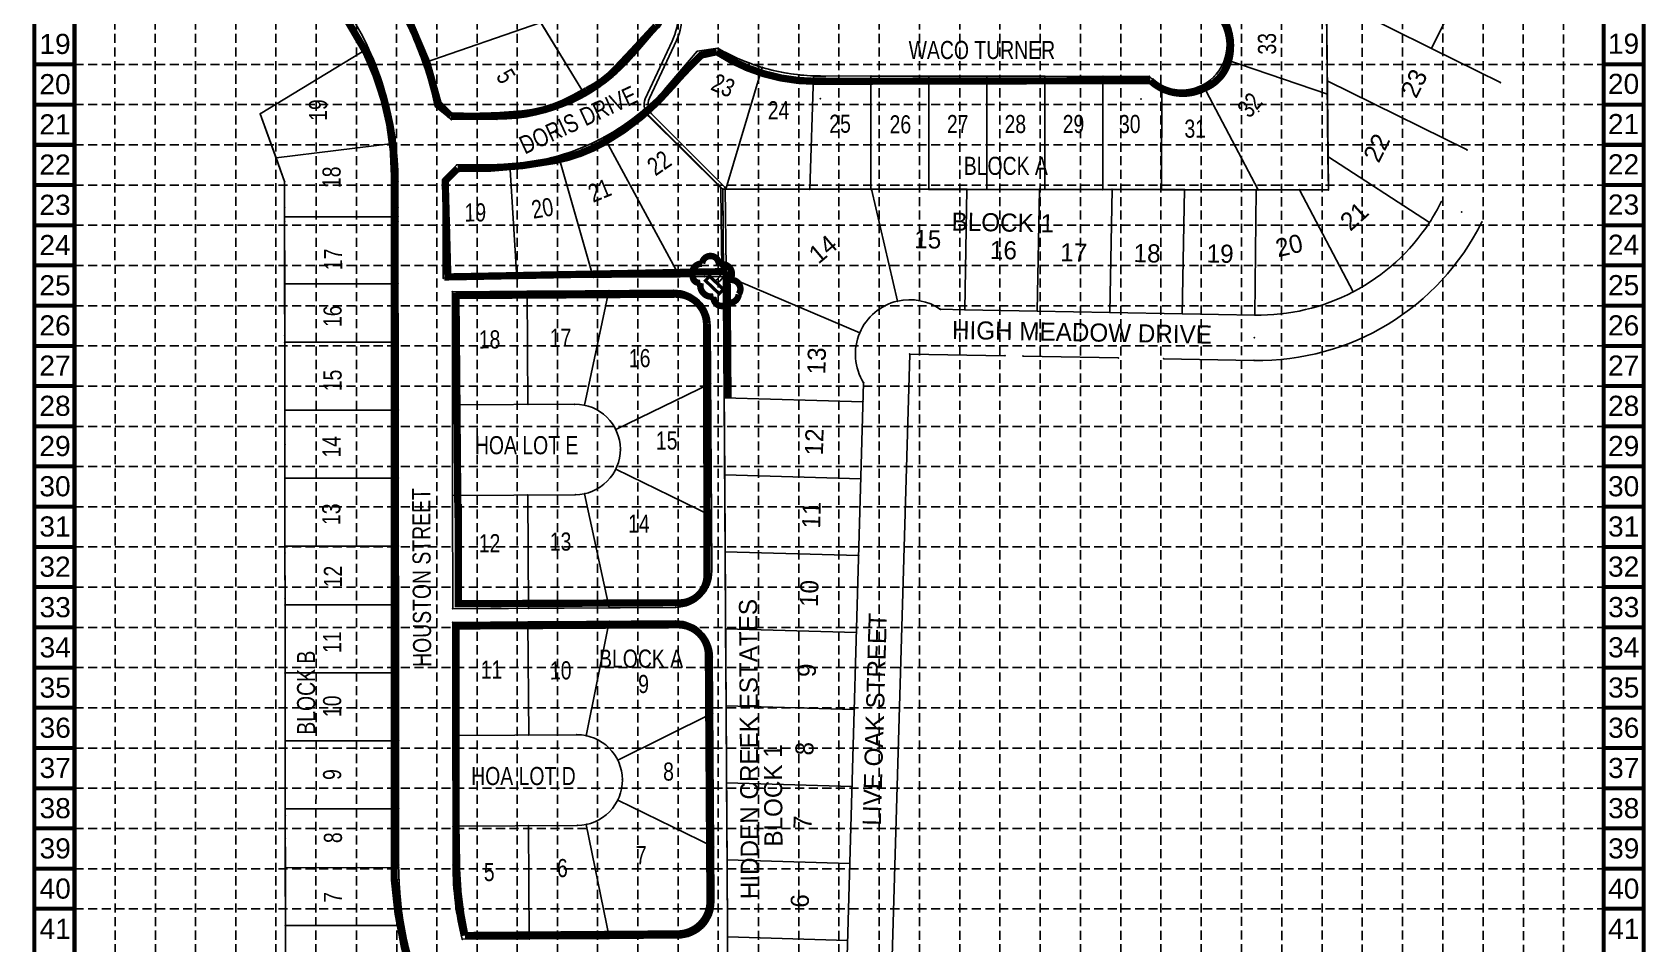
# Model space of a CAD drawing. Header units: inches. Extents: x 5340 to 7120, y 1827 to 4672.
# Drawn here: x 5340 to 7120, y 2812 to 3818 of the extents above; entities that cross this region are included whole.
import ezdxf
from ezdxf.enums import TextEntityAlignment as Align

# ---------------------------------------------------------------- set-up
doc = ezdxf.new("R2010")
doc.units = ezdxf.units.IN
doc.header["$LTSCALE"] = 100
doc.header["$MEASUREMENT"] = 0
for name, pattern in [('DASHED', [0.75, 0.5, -0.25]), ('DIMENSION_LINE', [200, 100, 100]), ('DOTS', [0.1901, 0.0001, -0.19]), ('HIDDEN', [0.375, 0.25, -0.125]), ('LONG_DASH_DOT', [0.98, 0.8, -0.089, 0.002, -0.089])]:
    doc.linetypes.add(name, pattern=pattern)
for name, color, linetype in [('BASE', 7, 'Continuous'), ('BOUNDARY', 14, 'Continuous'), ('EROSION BLANKETS', 94, 'Continuous'), ('GRID', 254, 'DASHED'), ('HIDDEN_CREEK', 14, 'Continuous'), ('INLET PROTECTION', 5, 'Continuous'), ('LEGEND', 7, 'Continuous'), ('PHASE_I', 9, 'Continuous'), ('PHASE_I_ALLEYS', 14, 'Continuous'), ('PHASE_I_LOTS', 14, 'Continuous'), ('PHASE_I_STREETS', 14, 'DIMENSION_LINE'), ('PHASE_I_TEXT', 14, 'Continuous'), ('PROP_STM_SEW', 14, 'Continuous'), ('STORM SEWER', 250, 'Continuous'), ('STREET_NAMES', 14, 'LONG_DASH_DOT'), ('WASTERWATER_ES', 3, 'DOTS')]:
    doc.layers.add(name, color=color, linetype=linetype)
doc.styles.get("Standard").update_dxf_attribs({"font": 'ARIAL.TTF'})
doc.styles.add('symbol', font='symbol.shx')
doc.styles.add('TMODELF', font='tmodelf')
doc.styles.add('VELVETHH', font='velvethh')
doc.styles.add('VL_0060_1.5', font='velvetnl')

# ---------------------------------------------------------------- blocks, each defined once
blk = doc.blocks.new('inlet protection')
at = {"layer": 'LEGEND', "color": 170, "ltscale": 100, "const_width": 9.48}
blk.add_lwpolyline([(38, 58.5, 0.520567), (38, 58.5, 0.765195), (16.6, 47.7, 0.417879), (16.5, 28.3, 0.6649), (41, 24.6, 0.744833), (68.6, 22.2, 0.975642), (85.8, 40, 0.520567), (81.5, 61.5, 0.520567), (65.8, 60, 0.540264), (38, 58.5)], format="xyb", close=True, dxfattribs=at)

msp = doc.modelspace()

# ---------------------------------------------------------------- linework, layer by layer
at = {"layer": 'BASE', "const_width": 4.44}
for points in [[(7117.3, 1829.3), (7117.3, 4670.3), (5341.7, 4670.3), (5341.7, 1829.3)], [(7073, 1873.7), (7073, 4625.9), (5386.1, 4625.9), (5386.1, 1873.7)]]:
    msp.add_lwpolyline(points, close=True, dxfattribs=at)
for points in [[(5386.1, 3782.5), (5341.7, 3782.5)], [(7117.3, 3782.5), (7073, 3782.5)], [(5386.1, 3738.1), (5341.7, 3738.1)], [(7117.3, 3738.1), (7073, 3738.1)], [(5386.1, 3693.7), (5341.7, 3693.7)], [(7117.3, 3693.7), (7073, 3693.7)], [(5386.1, 3649.3), (5341.7, 3649.3)], [(7117.3, 3649.3), (7073, 3649.3)], [(5386.1, 3604.9), (5341.7, 3604.9)], [(7117.3, 3604.9), (7073, 3604.9)], [(5386.1, 3560.5), (5341.7, 3560.5)], [(7117.3, 3560.5), (7073, 3560.5)], [(5386.1, 3516.1), (5341.7, 3516.1)], [(7117.3, 3516.1), (7073, 3516.1)], [(5386.1, 3471.7), (5341.7, 3471.7)], [(7117.3, 3471.7), (7073, 3471.7)], [(5386.1, 3427.3), (5341.7, 3427.3)], [(7117.3, 3427.3), (7073, 3427.3)], [(5386.1, 3382.9), (5341.7, 3382.9)], [(7117.3, 3382.9), (7073, 3382.9)], [(5386.1, 3338.6), (5341.7, 3338.6)], [(7117.3, 3338.6), (7073, 3338.6)], [(5386.1, 3294.2), (5341.7, 3294.2)], [(7117.3, 3294.2), (7073, 3294.2)], [(5386.1, 3249.8), (5341.7, 3249.8)], [(7117.3, 3249.8), (7073, 3249.8)], [(5386.1, 3205.4), (5341.7, 3205.4)], [(7117.3, 3205.4), (7073, 3205.4)], [(5386.1, 3161), (5341.7, 3161)], [(7117.3, 3161), (7073, 3161)], [(5386.1, 3116.6), (5341.7, 3116.6)], [(7117.3, 3116.6), (7073, 3116.6)], [(5386.1, 3072.2), (5341.7, 3072.2)], [(7117.3, 3072.2), (7073, 3072.2)], [(5386.1, 3027.8), (5341.7, 3027.8)], [(7117.3, 3027.8), (7073, 3027.8)], [(5386.1, 2983.4), (5341.7, 2983.4)], [(7117.3, 2983.4), (7073, 2983.4)], [(5386.1, 2939), (5341.7, 2939)], [(7117.3, 2939), (7073, 2939)], [(5386.1, 2894.6), (5341.7, 2894.6)], [(7117.3, 2894.6), (7073, 2894.6)], [(5386.1, 2850.3), (5341.7, 2850.3)], [(7117.3, 2850.3), (7073, 2850.3)]]:
    msp.add_lwpolyline(points, dxfattribs=at)
at = {"layer": 'BOUNDARY', "color": 7, "linetype": 'Continuous'}
for p, q in [((6764.2, 4152.8), (6769.4, 3643.9)), ((5619.3, 2366.9), (5617.9, 3653.2)), ((6769.4, 3643.9), (6101.5, 3644.9)), ((6101.5, 3644.9), (6109.6, 2365.1))]:
    msp.add_line(p, q, dxfattribs=at)
at = {"layer": 'EROSION BLANKETS', "const_width": 8, "flags": 128}
for points in [[(5894.3, 4071.2), (6004.4, 3890.7), (6018.7, 3867.7), (6031, 3850.7), (6031, 3831, -0.258825), (6027.6, 3824.8), (6000.9, 3795.9), (5983.1, 3777, -0.091416), (5951.3, 3753.7), (5936.5, 3745.5, -0.102836), (5879.3, 3727.9, -0.033002), (5801.3, 3725.6), (5787.6, 3739), (5774.9, 3784.7), (5752.4, 3837.6), (5721.9, 3889.7), (5689.5, 3943.3), (5693, 3945.4)], [(6647, 3841.4), (6653.9, 3832.9, -0.194774), (6659.3, 3786.1, -0.236235), (6632.4, 3756.1, -0.315495), (6573.2, 3764.6), (6204.2, 3763.8, -0.14766), (6094.7, 3796.5), (6077.7, 3792.8), (6065.5, 3780.6, 0.021624), (6046.5, 3759.9, -0.08856), (5970.5, 3696.5, -0.08173), (5916.3, 3676.4, -0.054848), (5808.8, 3667.5), (5795.1, 3653.8), (5798, 3547.9), (6106.2, 3553.8)], [(5812.1, 2559.8), (5799.2, 2557.2), (5784, 2557.7), (5773, 2561.5), (5767, 2564.4), (5759.7, 2569.6), (5753.6, 2575), (5748.3, 2582.4), (5742.1, 2596), (5740, 2606.7), (5740.5, 2617.5), (5743.1, 2630.3), (5750.6, 2643.4), (5761.6, 2654.4), (5772.4, 2660.9), (5789.2, 2668.1), (5796.2, 2684.8), (5788, 2701.3, -0.098612), (5738.8, 2883.3), (5738.8, 3005.1), (5738.9, 3659.7, 0.11326), (5707.3, 3796.8, 0.732634)], [(5806.6, 3527.3), (6049.4, 3528.8, -0.40464), (6083.4, 3496.4), (6083.9, 3218.5, -0.429325), (6051.9, 3188.1), (5809.5, 3187.1), (5809.5, 3297.1)], [(5807.1, 2940.2), (5807.9, 2892.2, 0.046307), (5816.8, 2820.8), (6051.6, 2822.6, 0.412429), (6087.2, 2858.5), (6085.4, 3130.7, 0.413659), (6051.9, 3163.8), (5807.2, 3162.5), (5807.1, 2940.2)]]:
    msp.add_lwpolyline(points, format="xyb", dxfattribs=at)
for points in [[(5707.6, 3796), (5638.9, 3913.2)], [(6106.1, 3554.2), (6107.1, 3414.8)], [(5807, 3530.6), (5809, 3294.9), (5809, 3281.7)]]:
    msp.add_lwpolyline(points, dxfattribs=at)
at = {"layer": 'GRID', "color": 253, "linetype": 'HIDDEN', "ltscale": 0.4}
for p, q in [((5430.9, 2051.2), (5430.7, 4624.2)), ((5475.5, 2051.2), (5474.9, 4624.2)), ((5519.8, 2051.2), (5519.3, 4624.1)), ((5564.4, 2051.2), (5563.7, 4624)), ((5608.4, 2051.2), (5608.2, 4624.3)), ((5652.5, 2051.2), (5652.6, 4624.3)), ((5697.2, 2051.2), (5697, 4624.1)), ((5741.8, 2051.2), (5741.3, 4624.1)), ((5785.8, 2051.2), (5785.8, 4624.1)), ((5830.3, 2051.2), (5830.3, 4624.1)), ((5874.4, 2051.2), (5874.5, 4624.1)), ((5918.8, 2051.2), (5919.1, 4624)), ((5963.2, 2051.2), (5963.2, 4625.9)), ((6007.6, 2051.1), (6007.6, 4625.9)), ((6052, 2051.1), (6052, 4625.9)), ((6096.4, 2051.1), (6096.4, 4625.9)), ((6140.8, 2051.1), (6140.8, 4625.9)), ((6185.1, 2051.1), (6185.1, 4625.9)), ((6229.5, 2051.1), (6229.5, 4625.9)), ((6273.9, 2051.1), (6273.9, 4625.9)), ((6318.3, 2051.1), (6318.3, 4625.9)), ((6362.7, 2051.1), (6362.7, 4625.9)), ((6407.1, 2051.1), (6407.1, 4625.9)), ((6451.5, 2051.1), (6451.5, 4625.9)), ((6495.9, 2051.1), (6495.9, 4625.9)), ((6540.3, 2051.1), (6540.3, 4625.9)), ((6584.7, 2051.1), (6584.7, 4625.9)), ((6629.3, 2051.2), (6629.1, 4625.9)), ((6673.6, 2051.4), (6673.4, 4625.9)), ((6718, 2050.8), (6717.8, 4625.9)), ((6762.8, 2051.3), (6762.4, 4626.9)), ((6806.9, 2050.8), (6806.8, 4626.9)), ((6851.3, 2051.3), (6851.2, 4626.9)), ((6895.8, 2051.5), (6895.6, 4626.9)), ((6940.1, 2051.1), (6940, 4626.9)), ((6984.6, 2050.5), (6984.4, 4626.9)), ((7029, 2050.6), (7028.8, 4626.9)), ((5386.1, 3782.5), (7073, 3782.5)), ((5386.1, 3738.1), (7073, 3738.1)), ((5386.1, 3693.7), (7073, 3693.7)), ((5386.1, 3649.3), (7073, 3649.3)), ((5386.1, 3604.9), (7073, 3604.9)), ((5386.1, 3560.5), (7073, 3560.5)), ((5386.1, 3516.1), (7073, 3516.1)), ((5386.1, 3471.7), (7073, 3471.7)), ((5386.1, 3427.3), (7073, 3427.3)), ((5386.1, 3382.9), (7073, 3382.9)), ((5386.1, 3338.6), (7073, 3338.6)), ((5386.1, 3294.2), (7073, 3294.2)), ((5386.1, 3249.8), (7073, 3249.8)), ((5386.1, 3205.4), (7073, 3205.4)), ((5386.1, 3161), (7073, 3161)), ((5386.1, 3116.6), (7073, 3116.6)), ((5386.1, 3072.2), (7073, 3072.2)), ((5386.1, 3027.8), (7073, 3027.8)), ((5386.1, 2983.4), (7073, 2983.4)), ((5386.1, 2939), (7073, 2939)), ((5386.1, 2894.6), (7073, 2894.6)), ((5386.1, 2850.3), (7073, 2850.3))]:
    msp.add_line(p, q, dxfattribs=at)
at = {"layer": 'HIDDEN_CREEK', "color": 253, "linetype": 'Continuous'}
for p, q in [((6945.1, 3925.3), (6883.1, 3800.2)), ((6883.1, 3800.2), (6791.2, 3845.7)), ((6883.1, 3800.2), (6959.2, 3762.4)), ((6768.2, 3764.5), (6922.4, 3688.1)), ((6769, 3680.7), (6880.9, 3607.8)), ((6294, 3521.1), (6265.3, 3644.7)), ((6368.3, 3511.6), (6370.7, 3644.6)), ((6448.3, 3510.1), (6450.7, 3644.5)), ((6528.3, 3508.7), (6530.8, 3644.4)), ((6608.2, 3507.2), (6610.8, 3644.3)), ((6689.8, 3644.2), (6688.2, 3505.7)), ((6737.7, 3644.1), (6796.7, 3531.4)), ((6252.4, 3486.1), (6102.1, 3550)), ((6341.7, 3512.1), (6368.3, 3511.6)), ((6368.3, 3511.6), (6448.3, 3510.1)), ((6448.3, 3510.1), (6528.3, 3508.7)), ((6528.3, 3508.7), (6608.2, 3507.2)), ((6608.2, 3507.2), (6688.2, 3505.7)), ((6307.6, 3462.7), (6285.2, 2688.1)), ((6307.6, 3462.7), (6412.6, 3460.8)), ((6432.6, 3460.4), (6537.6, 3458.5)), ((6587.6, 3457.6), (6687.3, 3455.7)), ((6235.3, 2689.5), (6256.7, 3431)), ((6256.1, 3410.1), (6102.9, 3414.5)), ((6253.6, 3325.1), (6103.5, 3329.5)), ((6251.2, 3240.2), (6104, 3244.4)), ((6248.7, 3155.2), (6104.5, 3159.4)), ((6246.3, 3070.2), (6105.1, 3074.3)), ((6243.8, 2985.3), (6105.6, 2989.3)), ((6241.3, 2900.3), (6106.2, 2904.2)), ((6238.9, 2815.3), (6106.7, 2819.2))]:
    msp.add_line(p, q, dxfattribs=at)
at = {"layer": 'HIDDEN_CREEK', "color": 7, "linetype": 'Continuous'}
for p, q in [((6768.2, 3764.5), (6767.2, 3857.6)), ((6769, 3680.7), (6768.2, 3764.5)), ((6769.4, 3644.1), (6769, 3680.7)), ((6101.5, 3644.9), (6265.3, 3644.7)), ((6102.1, 3550), (6101.5, 3644.9)), ((6265.3, 3644.7), (6370.7, 3644.6)), ((6370.7, 3644.6), (6450.7, 3644.5)), ((6450.7, 3644.5), (6530.8, 3644.4)), ((6530.8, 3644.4), (6610.8, 3644.3)), ((6610.8, 3644.3), (6689.8, 3644.2)), ((6689.8, 3644.2), (6737.7, 3644.1)), ((6737.7, 3644.1), (6769.4, 3644.1)), ((6102.1, 3550), (6102.9, 3414.5)), ((6102.9, 3414.5), (6103.5, 3329.5)), ((6103.5, 3329.5), (6104, 3244.4)), ((6104, 3244.4), (6104.5, 3159.4)), ((6104.5, 3159.4), (6105.1, 3074.3)), ((6105.1, 3074.3), (6105.6, 2989.3)), ((6105.6, 2989.3), (6106.2, 2904.2)), ((6106.2, 2904.2), (6106.7, 2819.2)), ((6106.7, 2819.2), (6107.2, 2734.1))]:
    msp.add_line(p, q, dxfattribs=at)
at = {"layer": 'HIDDEN_CREEK', "color": 253, "linetype": 'Continuous'}
for centre, radius, start, end in [((6692.4, 3730.7), 225, 326.9056, 333.6328), ((6692.4, 3730.7), 275, 268.9477, 333.6329), ((6692.4, 3730.7), 225, 297.6364, 326.9056), ((6692.4, 3730.7), 225, 268.9477, 297.6364), ((6307.6, 3462.7), 60, 103.0889, 157.0138), ((6307.6, 3462.7), 60, 55.3902, 103.0889), ((6307.6, 3462.7), 60, 157.0138, 211.9031)]:
    msp.add_arc(centre, radius, start, end, dxfattribs=at)
for p in [(6883.1, 3800.2), (6959.2, 3762.4), (6922.4, 3688.1), (6894, 3630.8), (6916.4, 3619.7), (6880.9, 3607.8), (6938.8, 3608.5), (6796.7, 3531.4), (6294, 3521.1), (6341.7, 3512.1), (6368.3, 3511.6), (6448.3, 3510.1), (6528.3, 3508.7), (6608.2, 3507.2), (6688.2, 3505.7), (6252.4, 3486.1), (6563.3, 3483), (6687.8, 3480.7), (6307.6, 3462.7), (6412.6, 3460.8), (6412.6, 3460.8), (6432.6, 3460.4), (6537.6, 3458.5), (6587.6, 3457.6), (6687.3, 3455.7), (6256.7, 3431), (6256.1, 3410.1), (6253.6, 3325.1), (6251.2, 3240.2), (6248.7, 3155.2), (6246.3, 3070.2), (6243.8, 2985.3), (6241.3, 2900.3), (6238.9, 2815.3)]:
    msp.add_point(p, dxfattribs=at)
at = {"layer": 'HIDDEN_CREEK', "color": 7, "linetype": 'Continuous'}
for p in [(6768.2, 3764.5), (6692.4, 3730.7), (6769, 3680.7), (6101.5, 3644.9), (6265.3, 3644.7), (6370.7, 3644.6), (6450.7, 3644.5), (6530.8, 3644.4), (6610.8, 3644.3), (6689.8, 3644.2), (6737.7, 3644.1), (6769.4, 3644.1), (6102.1, 3550), (6102.9, 3414.5), (6103.5, 3329.5), (6104, 3244.4), (6104.5, 3159.4), (6105.1, 3074.3), (6105.6, 2989.3), (6106.2, 2904.2), (6106.7, 2819.2)]:
    msp.add_point(p, dxfattribs=at)
at = {"layer": 'INLET PROTECTION', "color": 7, "const_width": 3.6}
msp.add_lwpolyline([(6082.2, 3543.8), (6086.8, 3548.6), (6101.9, 3534.2), (6097.3, 3529.4)], close=True, dxfattribs=at)
at = {"layer": 'PHASE_I', "color": 7, "linetype": 'Continuous'}
for p, q in [((6764.2, 4152.8), (6769.4, 3643.9)), ((5591.1, 3728), (5710.2, 3800.5)), ((5617.9, 3653.2), (5591.1, 3728)), ((5619.3, 2366.9), (5617.9, 3653.2)), ((6769.4, 3643.9), (6101.5, 3644.9)), ((6101.5, 3644.9), (6109.6, 2365.1))]:
    msp.add_line(p, q, dxfattribs=at)
msp.add_arc((5392.9, 3652.9), 350, 24.9411, 31.316, dxfattribs=at)
for p in [(5710.2, 3800.5), (5591.1, 3728), (5617.9, 3653.2), (6101.5, 3644.9), (6769.4, 3643.9)]:
    msp.add_point(p, dxfattribs=at)
at = {"layer": 'PHASE_I_ALLEYS', "color": 7, "linetype": 'Continuous'}
for p, q in [((5791.4, 4008.1), (5949.7, 3747.8)), ((6102.1, 3548.4), (5793, 3546.5)), ((6109, 2415.1), (6102.1, 3548.4)), ((5803, 3531.5), (6047.2, 3533.1)), ((6087.4, 3493.3), (6089.1, 3223.4)), ((6049.4, 3183.1), (5803.4, 3181.5)), ((5803.4, 3166.5), (6049.5, 3168.1)), ((6089.7, 3128.4), (6091.4, 2858.4)), ((6051.7, 2818.1), (5813.9, 2816.6))]:
    msp.add_line(p, q, dxfattribs=at)
for centre, start, end in [((6047.4, 3493.1), 0.3622, 90.3622), ((6049.1, 3223.1), 270.3622, 0.3622), ((6049.7, 3128.1), 0.3622, 90.3622), ((6051.4, 2858.1), 270.3622, 0.3622)]:
    msp.add_arc(centre, 40, start, end, dxfattribs=at)
for p in [(5949.7, 3747.8), (6047.2, 3533.1), (6087.4, 3493.3), (6089.1, 3223.4), (6049.4, 3183.1), (6049.5, 3168.1), (6089.7, 3128.4), (6091.4, 2858.4), (6051.7, 2818.1)]:
    msp.add_point(p, dxfattribs=at)
at = {"layer": 'PHASE_I_LOTS', "color": 7, "linetype": 'Continuous'}
for p, q in [((5900.4, 3828.9), (5770.8, 3784)), ((5949.7, 3747.8), (5895.5, 3836.8)), ((6767.4, 3840.3), (6768.3, 3749.8)), ((6104.7, 3644.9), (6144.8, 3779.1)), ((6655.1, 3788.1), (6768.3, 3749.8)), ((6768.3, 3749.8), (6655.1, 3788.1)), ((6197.2, 3644.7), (6201.5, 3769.8)), ((6208.8, 3769.7), (6264.7, 3769.6)), ((6264.5, 3644.6), (6264.7, 3769.6)), ((6264.7, 3769.6), (6328.7, 3769.5)), ((6328.5, 3644.5), (6328.7, 3769.5)), ((6328.7, 3769.5), (6392.7, 3769.5)), ((6392.5, 3644.5), (6392.7, 3769.5)), ((6392.7, 3769.5), (6456.7, 3769.4)), ((6456.5, 3644.4), (6456.7, 3769.4)), ((6456.7, 3769.4), (6520.7, 3769.3)), ((6520.5, 3644.3), (6520.7, 3769.3)), ((6520.7, 3769.3), (6572, 3769.2)), ((6585.7, 3759.3), (6585.5, 3644.2)), ((6585.5, 3644.2), (6585.7, 3759.3)), ((6631, 3759.9), (6691.8, 3644)), ((6768.3, 3749.8), (6769.4, 3643.9)), ((5608.5, 3679.5), (5591.1, 3728)), ((6101.5, 3644.9), (6013.7, 3732)), ((5608.5, 3679.5), (5740.3, 3695.7)), ((6054, 3548.1), (5970.4, 3702.2)), ((5617.9, 3653.2), (5608.5, 3679.5)), ((5874, 3547), (5866.4, 3672.3)), ((5920, 3681.5), (5958.4, 3547.5)), ((5617.9, 3614.2), (5617.9, 3653.2)), ((5742.9, 3653.3), (5742.9, 3614.3)), ((6104.7, 3644.9), (6101.5, 3644.9)), ((6101.5, 3644.9), (6102.1, 3548.4)), ((6197.2, 3644.7), (6104.7, 3644.9)), ((6264.5, 3644.6), (6197.2, 3644.7)), ((6328.5, 3644.5), (6264.5, 3644.6)), ((6392.5, 3644.5), (6328.5, 3644.5)), ((6456.5, 3644.4), (6392.5, 3644.5)), ((6520.5, 3644.3), (6456.5, 3644.4)), ((6585.5, 3644.2), (6520.5, 3644.3)), ((6691.8, 3644), (6585.5, 3644.2)), ((6769.4, 3643.9), (6691.8, 3644)), ((5617.9, 3614.2), (5742.9, 3614.3)), ((5618, 3540.2), (5617.9, 3614.2)), ((5742.9, 3614.3), (5743, 3540.3)), ((5874, 3547), (5793, 3546.5)), ((5958.4, 3547.5), (5874, 3547)), ((6054, 3548.1), (5958.4, 3547.5)), ((6102.1, 3548.4), (6054, 3548.1)), ((5618, 3540.2), (5743, 3540.3)), ((5618.1, 3475.7), (5618, 3540.2)), ((5743, 3540.3), (5743.1, 3475.8)), ((5803, 3531.5), (5885.5, 3532.1)), ((5885.5, 3532.1), (5975.7, 3532.6)), ((5885.5, 3532.1), (5886.3, 3407.1)), ((5975.7, 3532.6), (5948.7, 3406.3)), ((5975.7, 3532.6), (6047.2, 3533.1)), ((6087.4, 3493.3), (6087.8, 3430.4)), ((5618.1, 3475.7), (5743.1, 3475.8)), ((5618.2, 3400.7), (5618.1, 3475.7)), ((5743.1, 3475.8), (5743.2, 3400.8)), ((6087.8, 3430.4), (5983.2, 3379.3)), ((6087.8, 3430.4), (6088.8, 3284.3)), ((5618.2, 3400.7), (5743.2, 3400.8)), ((5618.2, 3325.7), (5618.2, 3400.7)), ((5743.2, 3400.8), (5743.2, 3325.8)), ((5803.3, 3306.5), (5803.2, 3406.5)), ((6088.8, 3284.3), (5983.3, 3335.6)), ((5618.2, 3325.7), (5743.2, 3325.8)), ((5618.3, 3250.7), (5618.2, 3325.7)), ((5743.2, 3325.8), (5743.3, 3250.8)), ((5886.9, 3182.1), (5886.1, 3307.1)), ((5976, 3182.6), (5948.8, 3308.5)), ((6088.8, 3284.3), (6089.1, 3223.4)), ((5618.3, 3250.7), (5743.3, 3250.8)), ((5618.4, 3185.7), (5618.3, 3250.7)), ((5743.3, 3250.8), (5743.4, 3185.8)), ((5618.4, 3185.7), (5743.4, 3185.8)), ((5618.5, 3110.7), (5618.4, 3185.7)), ((5743.4, 3185.8), (5743.5, 3110.8)), ((5886.9, 3182.1), (5803.4, 3181.5)), ((5976, 3182.6), (5886.9, 3182.1)), ((6049.4, 3183.1), (5976, 3182.6)), ((5803.4, 3166.5), (5886.4, 3167.1)), ((5886.4, 3167.1), (5976, 3167.6)), ((5886.4, 3167.1), (5887.2, 3042.1)), ((5976, 3167.6), (5950.5, 3041.4)), ((5976, 3167.6), (6049.5, 3168.1)), ((6089.7, 3128.4), (6090.1, 3066.1)), ((5618.5, 3110.7), (5743.5, 3110.8)), ((5618.6, 3035.7), (5618.5, 3110.7)), ((5743.5, 3110.8), (5743.6, 3035.8)), ((6090.1, 3066.1), (5985.4, 3014.5)), ((6090.1, 3066.1), (6091.1, 2918.7)), ((5618.6, 3035.7), (5743.6, 3035.8)), ((5618.6, 2960.7), (5618.6, 3035.7)), ((5743.6, 3035.8), (5743.6, 2960.8)), ((5803.7, 2941.5), (5803.6, 3041.5)), ((5618.6, 2960.7), (5743.6, 2960.8)), ((5618.7, 2895.7), (5618.6, 2960.7)), ((5743.6, 2960.8), (5743.7, 2898.6)), ((6091.1, 2918.7), (5985.5, 2970.4)), ((5887.8, 2817.1), (5887, 2942.1)), ((5976.3, 2817.6), (5950.6, 2943.4)), ((6091.1, 2918.7), (6091.4, 2858.4)), ((5618.7, 2895.7), (5743.7, 2895.8)), ((5618.8, 2831.7), (5618.7, 2895.7)), ((5618.8, 2831.7), (5749.4, 2831.8)), ((5618.9, 2767.7), (5618.8, 2831.7)), ((5887.8, 2817.1), (5813.9, 2816.6)), ((5976.3, 2817.6), (5887.8, 2817.1)), ((6051.7, 2818.1), (5976.3, 2817.6))]:
    msp.add_line(p, q, dxfattribs=at)
for centre, radius, start, end in [((5392.9, 3652.9), 400, 19.1229, 27.2117), ((6607.7, 3804.1), 50, 341.308, 44.2225), ((5392.9, 3652.9), 350, 7.021, 24.9411), ((5851.1, 3921.9), 200, 299.5355, 319.5039), ((6209.2, 3994.7), 225, 239.703, 253.3785), ((5392.9, 3652.9), 400, 12.0119, 19.1229), ((6209.2, 3994.7), 225, 253.3785, 268.0462), ((6607.7, 3804.1), 50, 297.705, 341.308), ((5851.1, 3921.9), 250, 310.5877, 319.5039), ((6209.2, 3994.7), 225, 268.0462, 269.9189), ((6607.7, 3804.1), 50, 224.3459, 243.7932), ((6607.7, 3804.1), 50, 243.7932, 297.705), ((5851.1, 3921.9), 250, 298.5058, 310.5877), ((5392.9, 3652.9), 350, 0.0625, 7.021), ((5851.1, 3921.9), 250, 286.0049, 298.5058), ((5851.1, 3921.9), 250, 270.3622, 273.504), ((5851.1, 3921.9), 250, 273.504, 286.0049), ((6143.7, 2899.1), 400, 180.0625, 180.4684), ((6143.7, 2899.1), 400, 180.4684, 189.6808), ((6143.7, 2899.1), 400, 189.6808, 199.1544)]:
    msp.add_arc(centre, radius, start, end, dxfattribs=at)
for p in [(5770.8, 3784), (6144.8, 3779.1), (6655.1, 3788.1), (6201.5, 3769.8), (6264.7, 3769.6), (6328.7, 3769.5), (6392.7, 3769.5), (6456.7, 3769.4), (6520.7, 3769.3), (6585.7, 3759.3), (6631, 3759.9), (6208.8, 3744.7), (6562.7, 3744.2), (6768.3, 3749.8), (6013.7, 3732), (5740.3, 3695.7), (5970.4, 3702.2), (5608.5, 3679.5), (5866.4, 3672.3), (5920, 3681.5), (6104.7, 3644.9), (6197.2, 3644.7), (6264.5, 3644.6), (6328.5, 3644.5), (6392.5, 3644.5), (6456.5, 3644.4), (6520.5, 3644.3), (6585.5, 3644.2), (6691.8, 3644), (5617.9, 3614.2), (5742.9, 3614.3), (5874, 3547), (5958.4, 3547.5), (6054, 3548.1), (5618, 3540.2), (5618, 3533.2), (5743, 3540.3), (5885.5, 3532.1), (5975.7, 3532.6), (5618, 3508.2), (5618.1, 3483.2), (5618.1, 3475.7), (5743.1, 3475.8), (6087.8, 3430.4), (5618.2, 3400.7), (5743.2, 3400.8), (5886.3, 3407.1), (5948.7, 3406.3), (5983.2, 3379.3), (5618.2, 3363.2), (5983.3, 3335.6), (5618.2, 3325.7), (5743.2, 3325.8), (5886.1, 3307.1), (5948.8, 3308.5), (6088.8, 3284.3), (5618.3, 3250.7), (5618.3, 3243.2), (5743.3, 3250.8), (5618.4, 3218.2), (5618.4, 3193.2), (5618.4, 3185.7), (5743.4, 3185.8), (5886.9, 3182.1), (5976, 3182.6), (5886.4, 3167.1), (5976, 3167.6), (5618.5, 3110.7), (5743.5, 3110.8), (5618.5, 3073.2), (6090.1, 3066.1), (5618.6, 3035.7), (5743.6, 3035.8), (5887.2, 3042.1), (5950.5, 3041.4), (5985.4, 3014.5), (5618.6, 2960.7), (5743.6, 2960.8), (5985.5, 2970.4), (5618.6, 2953.2), (5887, 2942.1), (5950.6, 2943.4), (5618.7, 2928.2), (5618.7, 2903.2), (6091.1, 2918.7), (5618.7, 2895.7), (5743.7, 2895.8), (5618.8, 2831.7), (5749.4, 2831.8), (5887.8, 2817.1), (5976.3, 2817.6)]:
    msp.add_point(p, dxfattribs=at)
at = {"layer": 'PHASE_I_STREETS', "color": 7, "linetype": 'Continuous'}
for p, q in [((6003.2, 3792), (6035.2, 3829.5)), ((6041.2, 3759.5), (6073.2, 3797)), ((6073.2, 3797), (6095.7, 3800.4)), ((6208.8, 3769.7), (6572, 3769.2)), ((5784.1, 3736.2), (5802, 3721.5)), ((5802, 3721.5), (5852.3, 3721.9)), ((5792.9, 3656.5), (5807.9, 3671.6)), ((5807.9, 3671.6), (5852.7, 3671.9)), ((5742.9, 3653.3), (5743.7, 2898.6)), ((5793, 3546.5), (5792.9, 3656.5)), ((5803.2, 3406.5), (5803, 3531.5)), ((5803.2, 3406.5), (5938, 3407.4)), ((5803.3, 3306.5), (5803.2, 3406.5)), ((5938.6, 3307.4), (5803.3, 3306.5)), ((5803.4, 3181.5), (5803.3, 3306.5)), ((5803.6, 3041.5), (5803.4, 3166.5)), ((5803.6, 3041.5), (5940.3, 3042.4)), ((5803.7, 2941.5), (5803.6, 3041.5)), ((5940.9, 2942.4), (5803.7, 2941.5)), ((5803.7, 2898.7), (5803.7, 2941.5))]:
    msp.add_line(p, q, dxfattribs=at)
for centre, radius, start, end in [((5392.9, 3652.9), 400, 12.0119, 31.316), ((5392.9, 3652.9), 350, 0.0625, 31.316), ((6607.7, 3804.1), 50, 315.2518, 46.1577), ((5851.1, 3921.9), 200, 270.3622, 319.5039), ((6209.2, 3994.7), 225, 239.703, 269.9189), ((5851.1, 3921.9), 250, 270.3622, 319.5039), ((6607.7, 3804.1), 50, 224.3459, 315.2518), ((5938.3, 3357.4), 50, 0.3622, 90.3622), ((5938.3, 3357.4), 50, 270.3622, 0.3622), ((5940.6, 2992.4), 50, 0.3622, 90.3622), ((5940.6, 2992.4), 50, 270.3622, 0.3622), ((6143.7, 2899.1), 400, 180.0625, 203.3746), ((6143.7, 2899.1), 340, 180.0625, 194.0394)]:
    msp.add_arc(centre, radius, start, end, dxfattribs=at)
for p in [(6003.2, 3792), (6073.2, 3797), (6095.7, 3800.4), (6041.2, 3759.5), (6208.8, 3769.7), (6572, 3769.2), (6643.3, 3768.9), (5784.1, 3736.2), (5802, 3721.5), (5852.3, 3721.9), (5807.9, 3671.6), (5852.7, 3671.9), (5742.9, 3653.3), (5792.9, 3656.5), (5793, 3546.5), (5803, 3531.5), (5803.2, 3406.5), (5938, 3407.4), (5988.3, 3357.7), (5803.3, 3306.5), (5938.6, 3307.4), (5803.4, 3181.5), (5803.4, 3166.5), (5803.6, 3041.5), (5940.3, 3042.4), (5990.6, 2992.7), (5803.7, 2941.5), (5940.9, 2942.4), (5743.7, 2898.6), (5803.7, 2898.7), (5813.9, 2816.6)]:
    msp.add_point(p, dxfattribs=at)
at = {"layer": 'PROP_STM_SEW', "color": 7, "linetype": 'LONG_DASH_DOT'}
msp.add_line((6051.3, 3694.7), (6065.9, 3680.2), dxfattribs=at)
at = {"layer": 'PROP_STM_SEW', "color": 7, "linetype": 'Continuous'}
for p in [(6032.2, 3713.7), (6051.3, 3694.7), (6065.9, 3680.2), (6081.4, 3548.3)]:
    msp.add_point(p, dxfattribs=at)
at = {"layer": 'STORM SEWER', "flags": 128}
for points in [[(6092.9, 3543.5, 0.253844), (6100.4, 3556.8), (6099.3, 3644.2, 0.131946), (6098.7, 3646.7), (6019.8, 3725.1, -0.295228), (6015.6, 3744.4), (6045.5, 3808.1, 0.228776), (6044.7, 3869.8), (6004.8, 3938.7, -0.307081), (6009.3, 3976.7, -0.354494)], [(6096.5, 3542.2, 0.218479), (6105, 3557.6), (6104, 3645.1, 0.131946), (6103.3, 3647.5), (6024.4, 3725.9, -0.295228), (6020.3, 3745.2), (6050.1, 3808.9, 0.228776), (6049.3, 3870.6), (6009.4, 3939.6, -0.369091), (6016.4, 3977.5, -0.354494)]]:
    msp.add_lwpolyline(points, format="xyb", dxfattribs=at)
at = {"layer": 'WASTERWATER_ES', "color": 7, "linetype": 'Continuous'}
for p in [(5617.9, 3624.2), (5742.9, 3624.3), (5617.9, 3609.2), (5742.9, 3609.3)]:
    msp.add_point(p, dxfattribs=at)

# ---------------------------------------------------------------- block references
at = {"layer": 'INLET PROTECTION', "xscale": 0.7500000000001465, "yscale": 0.7499999999999929, "zscale": 0.75, "rotation": 130.5256315055045}
msp.add_blockref('inlet protection', (6143.1, 3533.1), dxfattribs=at)

# ---------------------------------------------------------------- texts
at = {"layer": 'BASE'}
for s, p in [('19', (5364.6, 3805.1)), ('19', (7095.1, 3805.4)), ('20', (5364.6, 3760.7)), ('20', (7095.1, 3761)), ('21', (5364.6, 3716.3)), ('21', (7095.1, 3716.6)), ('22', (5364.6, 3671.9)), ('22', (7095.1, 3672.2)), ('23', (5364.6, 3627.5)), ('23', (7095.1, 3627.8)), ('24', (5364.6, 3583.1)), ('24', (7095.1, 3583.4)), ('25', (5364.6, 3538.7)), ('25', (7095.2, 3538.8)), ('26', (5364.6, 3494.4)), ('26', (7095.2, 3494.4)), ('27', (5364.6, 3450)), ('27', (7095.2, 3450)), ('28', (5364.6, 3405.6)), ('28', (7095.2, 3405.6)), ('29', (5364.6, 3361.2)), ('29', (7095.2, 3361.2)), ('30', (5364.6, 3316.8)), ('30', (7095.2, 3316.8)), ('31', (5364.6, 3272.4)), ('31', (7095.2, 3272.4)), ('32', (5364.6, 3228)), ('32', (7095.2, 3228.1)), ('33', (5364.8, 3183.3)), ('33', (7095.3, 3183.4)), ('34', (5364.8, 3138.9)), ('34', (7095.3, 3139)), ('35', (5364.8, 3094.5)), ('35', (7095.3, 3094.6)), ('36', (5364.8, 3050.2)), ('36', (7095.3, 3050.2)), ('37', (5364.8, 3005.8)), ('37', (7095.3, 3005.8)), ('38', (5364.8, 2961.4)), ('38', (7095.3, 2961.4)), ('39', (5364.8, 2917)), ('39', (7095.3, 2917)), ('40', (5364.8, 2872.6)), ('40', (7095.3, 2872.6)), ('41', (5364.8, 2828.2)), ('41', (7095.3, 2828.2))]:
    msp.add_text(s, height=22.2, dxfattribs=at).set_placement(p, align=Align.MIDDLE_CENTER)
at = {"layer": 'HIDDEN_CREEK', "color": 253, "linetype": 'Continuous', "style": 'VL_0060_1.5'}
msp.add_text('23', height=20, rotation=63.6331, dxfattribs=at).set_placement((6855, 3766.1), align=Align.TOP_CENTER)
at = {"layer": 'HIDDEN_CREEK', "color": 253, "linetype": 'Continuous'}
for s, rotation, style, p in [('22', 63.6331, 'VL_0060_1.5', (6831.6, 3685.9)), ('BLOCK 1', 358.9475, 'VL_0060_1.5', (6410.1, 3598)), ('21', 42.271, 'VL_0060_1.5', (6804.7, 3607.5)), ('15', 358.9475, 'VL_0060_1.5', (6327.3, 3579.4)), ('14', 40.0514, 'VL_0060_1.5', (6218.2, 3570.9)), ('16', 358.9475, 'VL_0060_1.5', (6410.8, 3567.4)), ('17', 358.9475, 'VL_0060_1.5', (6488.4, 3564.9)), ('18', 358.9475, 'VL_0060_1.5', (6569.3, 3564)), ('19', 358.9475, 'VL_0060_1.5', (6649.9, 3563.6)), ('20', 13.292, 'VL_0060_1.5', (6728.4, 3572.9)), ('HIGH MEADOW DRIVE', 358.9475, 'VELVETHH', (6497.4, 3476.8)), ('13', 88.3458, 'VL_0060_1.5', (6214.8, 3454.9)), ('12', 88.3458, 'VL_0060_1.5', (6212.2, 3365.4)), ('11', 88.3458, 'VL_0060_1.5', (6209.1, 3284.6)), ('10', 88.3458, 'VL_0060_1.5', (6206.6, 3198.1)), ('HIDDEN CREEK ESTATES', 90.3622, 'VL_0060_1.5', (6140.2, 3026.7)), ('LIVE OAK STREET', 88.3458, 'VELVETHH', (6279, 3059.2)), ('9', 88.3458, 'VL_0060_1.5', (6204, 3113.3)), ('BLOCK 1', 90.3622, 'VL_0060_1.5', (6166.9, 2975.5)), ('8', 88.3458, 'VL_0060_1.5', (6201.5, 3026.8)), ('7', 88.3458, 'VL_0060_1.5', (6199.4, 2945.4)), ('6', 88.3458, 'VL_0060_1.5', (6196.3, 2858.7))]:
    msp.add_text(s, height=20, rotation=rotation, dxfattribs=dict(at, style=style)).set_placement(p, align=Align.CENTER)
at = {"layer": 'PHASE_I_STREETS', "color": 7, "linetype": 'Continuous', "style": 'symbol'}
msp.add_text('-', height=20, dxfattribs=at).set_placement((6208.8, 3769.7), align=Align.MIDDLE_CENTER)
at = {"layer": 'PHASE_I_TEXT', "color": 7, "linetype": 'Continuous', "style": 'TMODELF', "width": 0.8}
for s, rotation, p in [('33', 90.5847, (6711.7, 3805.3)), ('5', 301.3159, (5853.6, 3764.3)), ('23', 336.5407, (6097.8, 3750.2)), ('19', 90.0581, (5664.8, 3732.1)), ('24', 0.3622, (6162.9, 3721.9)), ('32', 49.5065, (6690.3, 3731.2)), ('25', 0.3622, (6230.8, 3707)), ('26', 0.3622, (6297.3, 3706.3)), ('27', 0.3622, (6360.6, 3706.7)), ('28', 0.3622, (6424.1, 3706.7)), ('29', 0.3622, (6488.3, 3706.7)), ('30', 0.3622, (6550.4, 3706.7)), ('31', 0.3622, (6622.6, 3701.6)), ('22', 34.5468, (6036.8, 3665.4)), ('18', 90.0581, (5679.7, 3657.9)), ('21', 22.2554, (5969.2, 3634.1)), ('20', 9.7545, (5904, 3614)), ('19', 0.3622, (5828.4, 3609.1)), ('17', 90.0581, (5681.4, 3567.3)), ('16', 90.0581, (5680.8, 3504.5)), ('18', 0.3622, (5844.1, 3468.9)), ('17', 0.3622, (5922.4, 3470.7)), ('16', 0.3622, (6009.7, 3448.2)), ('15', 90.0581, (5680.8, 3433.6)), ('14', 90.0581, (5679.7, 3360.4)), ('15', 0.3622, (6039.5, 3357.3)), ('13', 90.0581, (5679.4, 3285.9)), ('14', 0.3622, (6008.8, 3265.5)), ('12', 0.3622, (5844.1, 3243.9)), ('13', 0.3622, (5922.4, 3245.7)), ('12', 90.0581, (5681.2, 3217.1)), ('11', 90.0581, (5680.3, 3144.6)), ('11', 0.3622, (5846.3, 3104.4)), ('10', 0.3622, (5922.6, 3103.5)), ('9', 0.3622, (6014, 3088.5)), ('10', 90.0581, (5680.3, 3073.9)), ('8', 0.3622, (6041.5, 2991.8)), ('9', 90.0581, (5680.3, 2998.5)), ('8', 90.0581, (5681.2, 2928.8)), ('7', 0.3622, (6011.4, 2899.5)), ('6', 0.3622, (5924.4, 2885.3)), ('5', 0.3622, (5843.7, 2880.9)), ('7', 90.0581, (5681.2, 2862.9))]:
    msp.add_text(s, height=20, rotation=rotation, dxfattribs=at).set_placement(p, align=Align.CENTER)
at = {"layer": 'STREET_NAMES', "color": 7, "linetype": 'Continuous', "width": 0.8}
for s, style, p in [('WACO TURNER', 'VELVETHH', (6387.2, 3788.4)), ('BLOCK A', 'TMODELF', (6413.6, 3660.5)), ('HOA LOT E', 'TMODELF', (5884.9, 3352.1)), ('BLOCK A', 'TMODELF', (6011.2, 3116.5)), ('HOA LOT D', 'TMODELF', (5881.4, 2986.9))]:
    msp.add_text(s, height=20, dxfattribs=dict(at, style=style)).set_placement(p, align=Align.CENTER)
for s, rotation, style, p in [('DORIS DRIVE', 24.9331, 'VELVETHH', (5946, 3712.2)), ('HOUSTON STREET', 90.3622, 'VELVETHH', (5779.1, 3216.1)), ('BLOCK B', 90.0625, 'TMODELF', (5651.6, 3088.9))]:
    msp.add_text(s, height=20, rotation=rotation, dxfattribs=dict(at, style=style)).set_placement(p, align=Align.CENTER)

doc.saveas('drawing.dxf')
